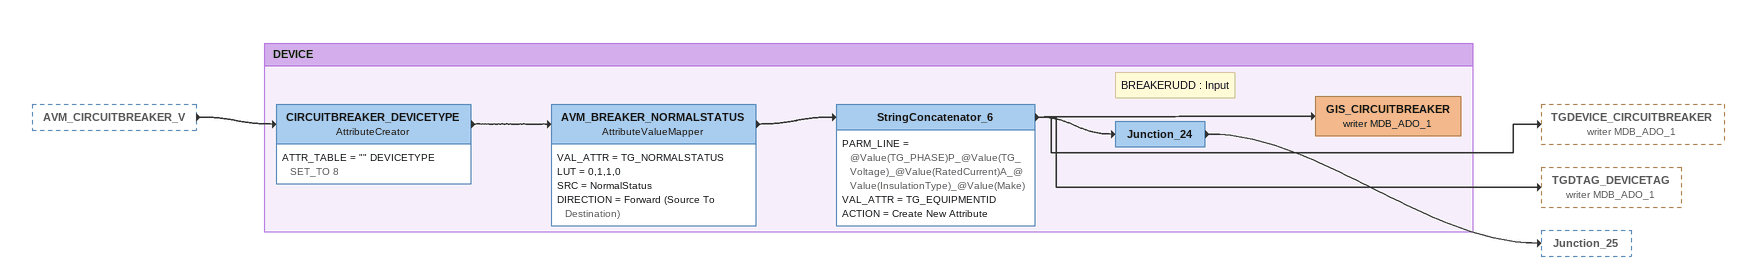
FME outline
AVM_CIRCUITBREAKER_V [outside]
    -> CIRCUITBREAKER_DEVICETYPE

Bookmark: DEVICE
CIRCUITBREAKER_DEVICETYPE: AttributeCreator
    ATTR_TABLE = "" DEVICETYPE SET_TO 8
    -> AVM_BREAKER_NORMALSTATUS
AVM_BREAKER_NORMALSTATUS: AttributeValueMapper
    VAL_ATTR = TG_NORMALSTATUS
    LUT = 0,1,1,0
    SRC = NormalStatus
    DIRECTION = Forward (Source To Destination)
    -> StringConcatenator_6
StringConcatenator_6
    PARM_LINE = @Value(TG_PHASE)P_@Value(TG_Voltage)_@Value(RatedCurrent)A_@Value(InsulationType)_@Value(Make)
    VAL_ATTR = TG_EQUIPMENTID
    ACTION = Create New Attribute
    -> TGDEVICE_CIRCUITBREAKER (writer MDB_ADO_1)
    -> TGDTAG_DEVICETAG (writer MDB_ADO_1)
    -> GIS_CIRCUITBREAKER (writer MDB_ADO_1)
    -> Junction_24
GIS_CIRCUITBREAKER (writer MDB_ADO_1)
Note: BREAKERUDD : Input
Junction_24
    -> Junction_25
